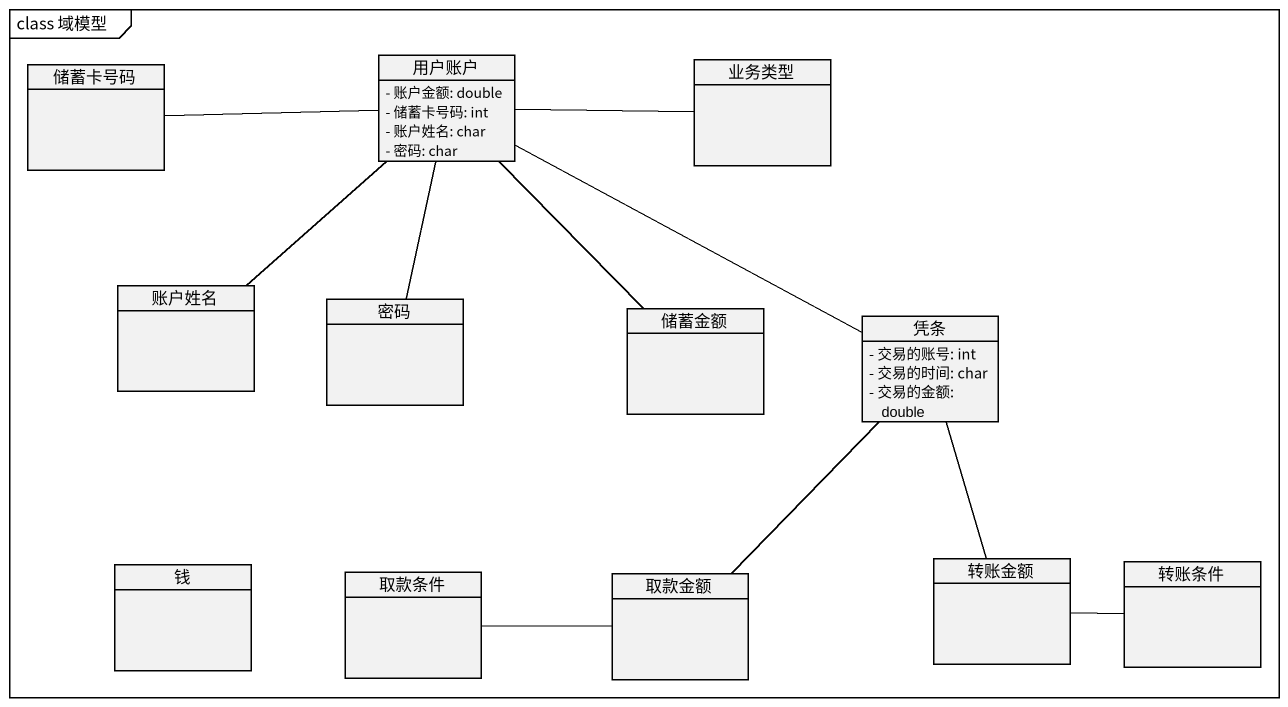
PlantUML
@startuml
mainframe class 域模型
hide circle
hide empty members
skinparam classAttributeIconSize 0
class 储蓄卡号码
class 用户账户 {
  - 账户金额: double
  - 储蓄卡号码: int
  - 账户姓名: char
  - 密码: char
}
class 业务类型
class 账户姓名
class 密码
class 储蓄金额
class 凭条 {
  - 交易的账号: int
  - 交易的时间: char
  - 交易的金额: double
}
class 钱
class 取款条件
class 取款金额
class 转账金额
class 转账条件
储蓄卡号码 -right- 用户账户
用户账户 -right- 业务类型
用户账户 -- 账户姓名
用户账户 -- 密码
用户账户 -- 储蓄金额
用户账户 -right- 凭条
凭条 -- 取款金额
凭条 -- 转账金额
取款金额 -left- 取款条件
转账金额 -right- 转账条件
@enduml
